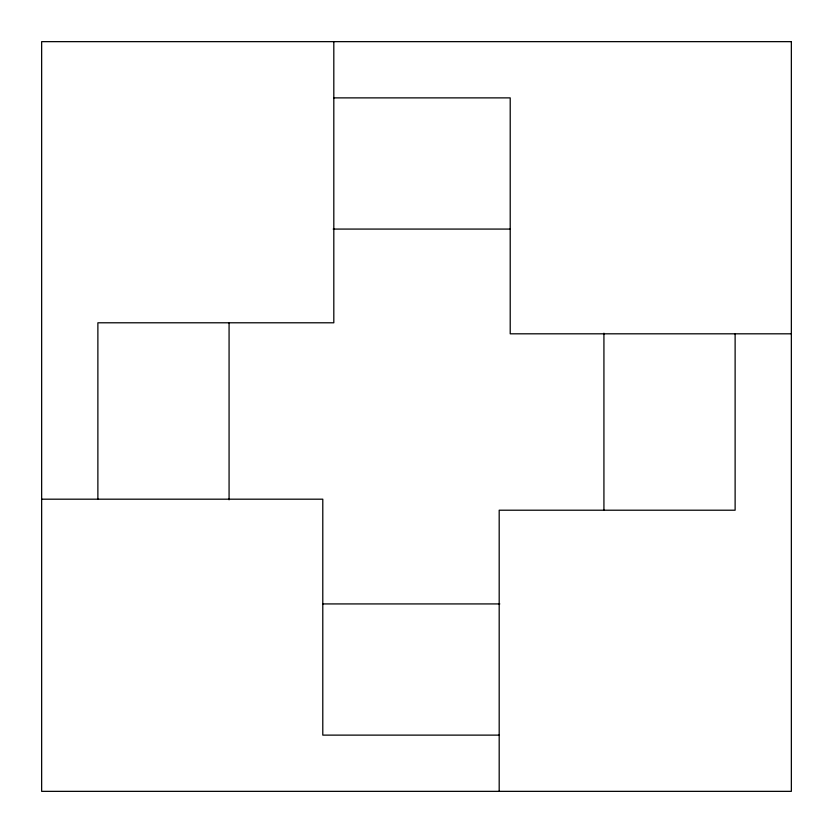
<?xml version="1.0" encoding="UTF-8"?>
<svg xmlns="http://www.w3.org/2000/svg" width="833" height="833" viewBox="0 0 833 833"><rect width="100%" height="100%" fill="white"/><g stroke="black" fill="none" stroke-linecap="round" stroke-linejoin="round"><path stroke-width="1.25" d="M333.866 97.877L510.212 97.877L510.212 333.814L791.35 333.814M333.2 229.075L510.212 229.075M41.65 499.186L322.788 499.186L322.788 735.123L499.134 735.123M322.788 603.925L499.8 603.925M735.123 333.866L735.123 510.212L499.186 510.212L499.186 791.35M603.925 333.2L603.925 510.212M333.814 41.65L333.814 322.788L97.877 322.788L97.877 499.134M229.075 322.788L229.075 499.8M791.35 41.65L41.65 41.65L41.65 791.35L791.35 791.35L791.35 41.65"/></g></svg>
